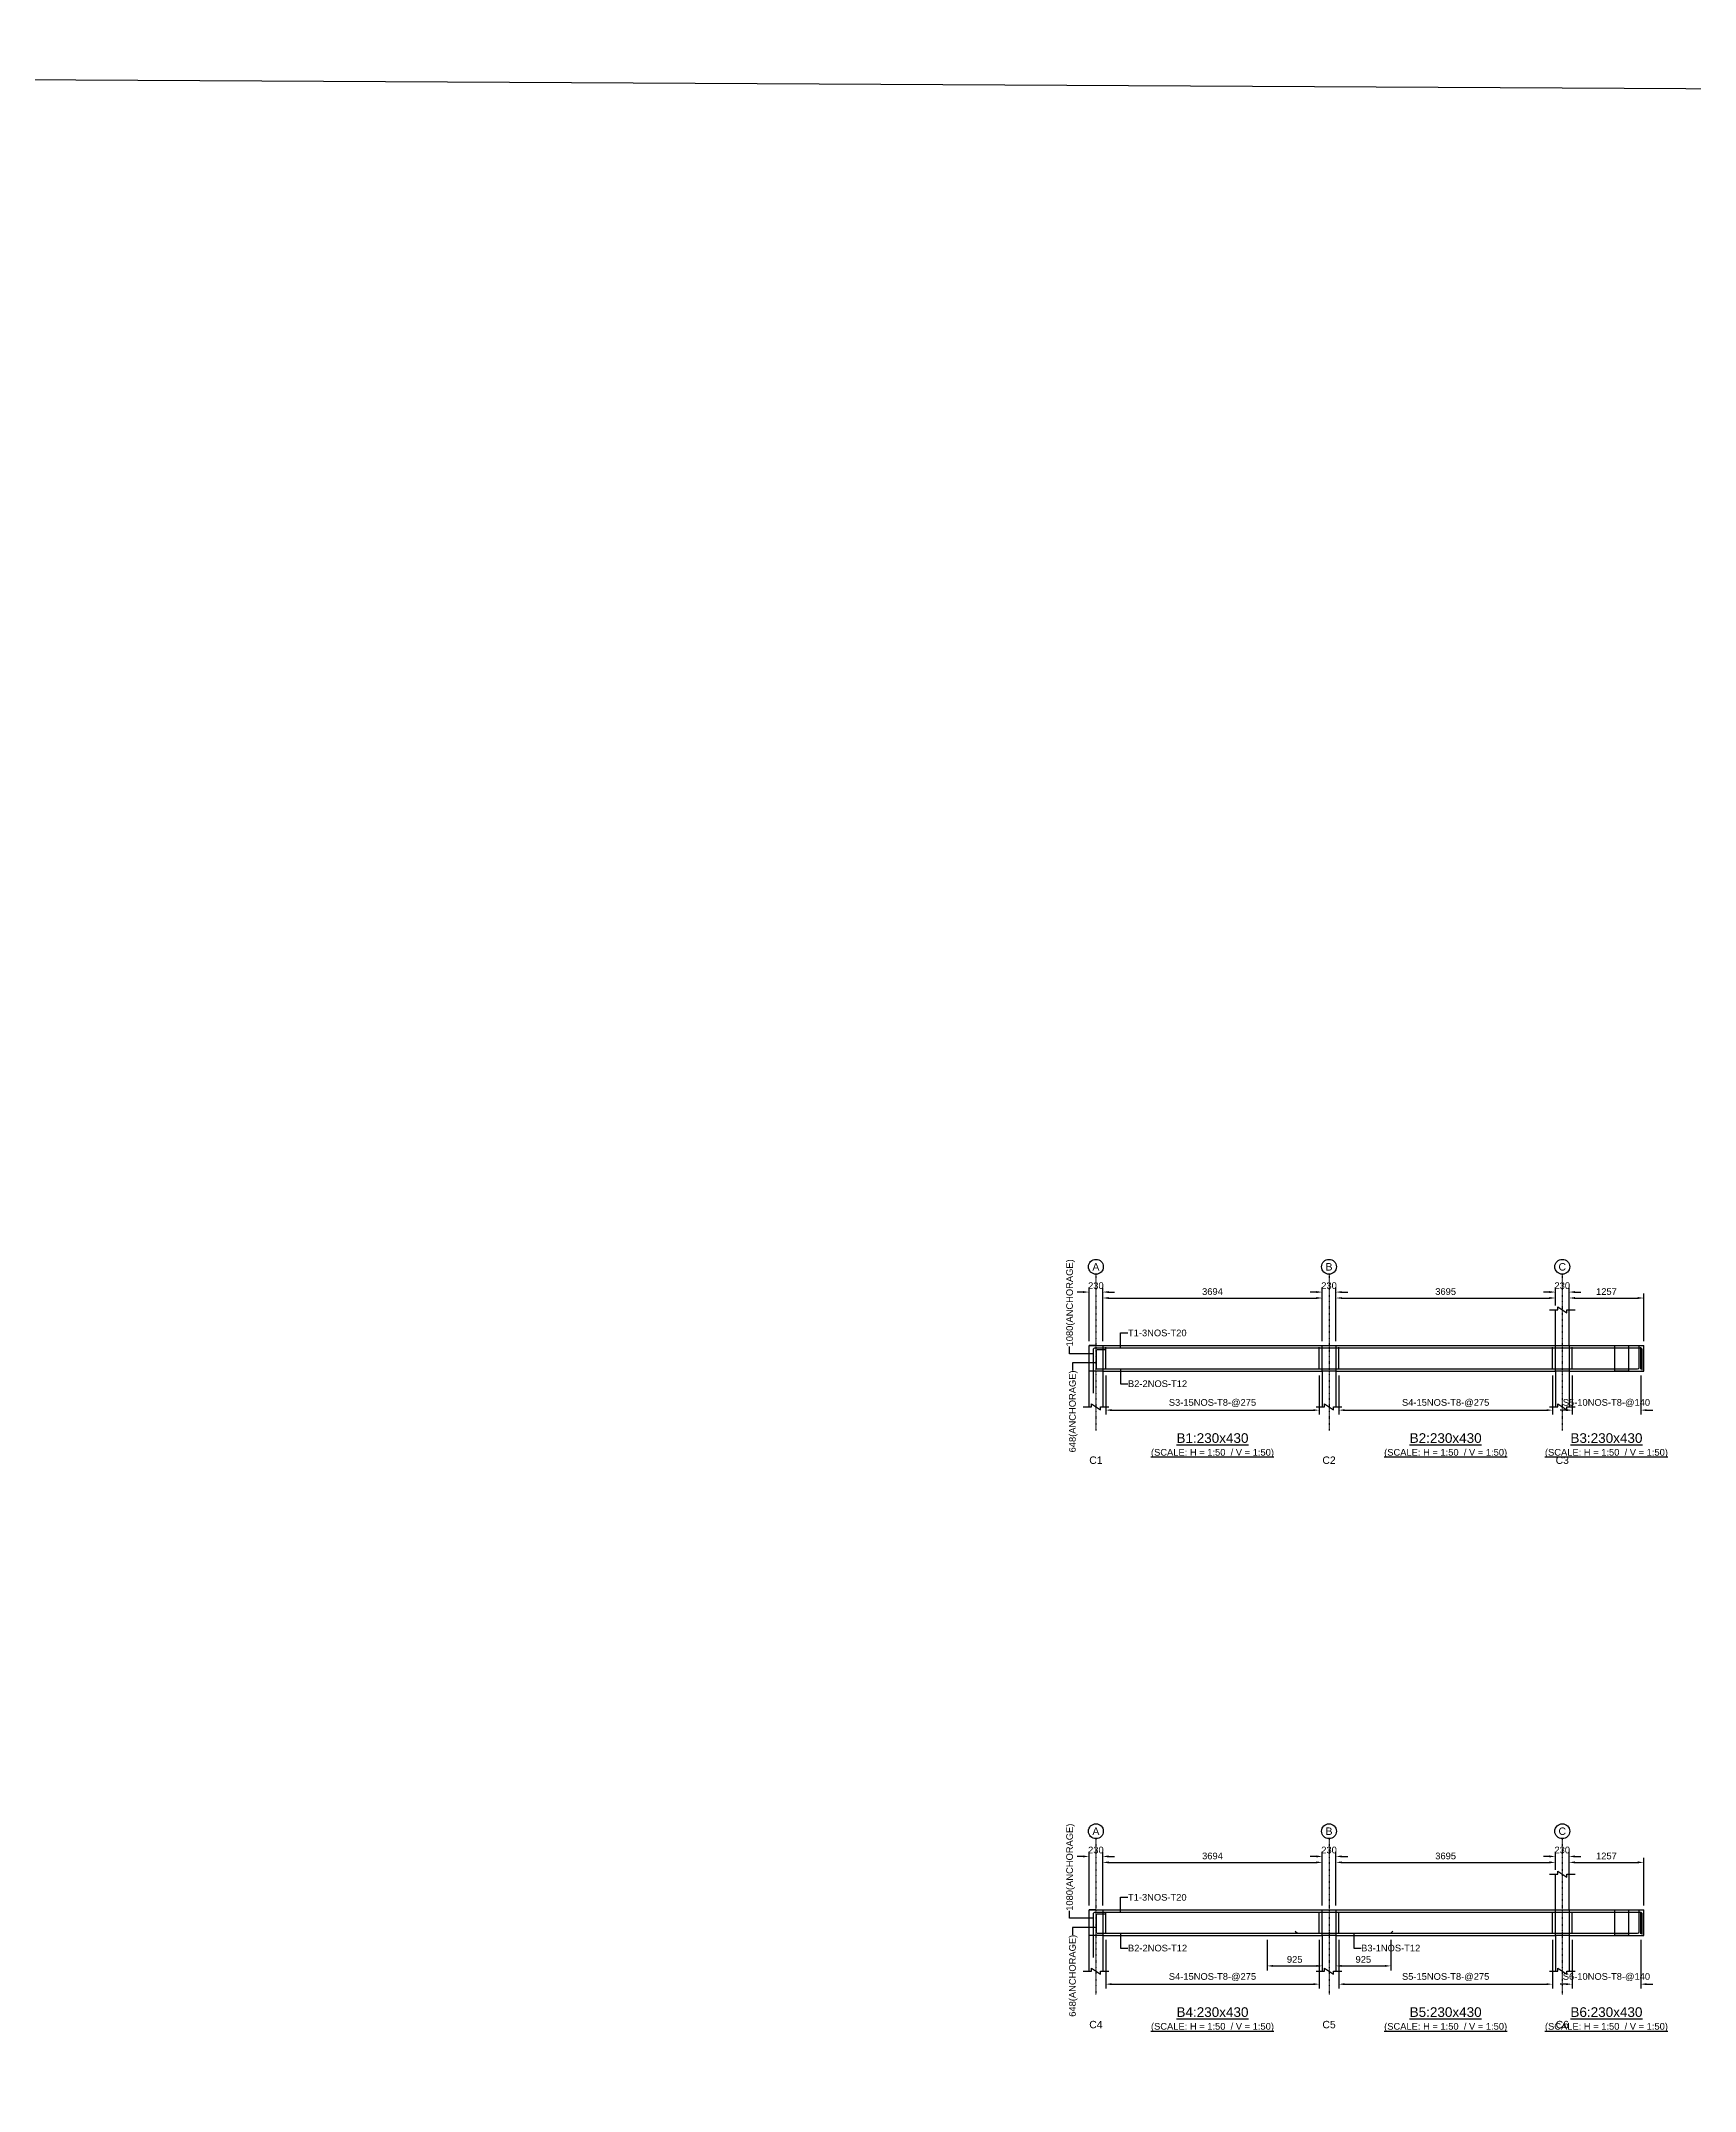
# Model space of a CAD drawing. Header units: inches. Extents: x -816171 to 9366335, y -450961 to 689132.
# Drawn here: x 2750361 to 2806035, y 323825 to 392839 of the extents above; entities that cross this region are included whole.
import ezdxf
from ezdxf.enums import TextEntityAlignment as Align

# ---------------------------------------------------------------- set-up
doc = ezdxf.new("R2010")
doc.units = ezdxf.units.IN
doc.header["$MEASUREMENT"] = 0
doc.linetypes.add('SCCenter', pattern=[1.2, 0.5, -0.3, 0.1, -0.3])
doc.linetypes.add('SCHidden', pattern=[1000, 500, -500])
for name, color, linetype in [('Concrete Line', 2, 'Continuous'), ('Cut Line', 31, 'Continuous'), ('Dimension', 31, 'Continuous'), ('Grid', 8, 'Continuous'), ('Labels', 4, 'Continuous'), ('Labels_Support', 4, 'Continuous'), ('Link', 225, 'Continuous'), ('Reinforcement', 130, 'Continuous'), ('Text', 31, 'Continuous')]:
    doc.layers.add(name, color=color, linetype=linetype)
doc.styles.add('SC-SansSerif', font='SansSerif')
doc.styles.get("Standard").update_dxf_attribs({"font": 'txt.shx'})
doc.dimstyles.new('SCBBSDimStyl', dxfattribs={"dimtxt": 225, "dimasz": 200, "dimexe": 150, "dimexo": 150, "dimgap": 100, "dimtad": 1, "dimtoh": 1, "dimdec": 0, "dimzin": 0, "dimdsep": 46, "dimtxsty": 'SC-SansSerif', "dimcen": 0.09, "dimclrd": 8, "dimclre": 8, "dimclrt": 31, "dimadec": 0, "dimazin": 0, "dimtfac": 1, "dimtdec": 0, "dimtix": 1, "dimtofl": 0, "dimtmove": 0, "dimatfit": 3, "dimfxl": 1, "dimtolj": 1, "dimtzin": 0, "dimarcsym": 0})
doc.dimstyles.get("Standard").update_dxf_attribs({"dimtxt": 0.18, "dimasz": 0.18, "dimexe": 0.18, "dimexo": 0.0625, "dimgap": 0.09, "dimtad": 0, "dimtih": 1, "dimtoh": 1, "dimdec": 4, "dimzin": 0, "dimdsep": 46, "dimtxsty": 'Standard', "dimcen": 0.09, "dimadec": 0, "dimazin": 0, "dimtfac": 1, "dimtdec": 4, "dimtofl": 0, "dimtmove": 0, "dimatfit": 3, "dimfxl": 1, "dimtolj": 1, "dimtzin": 0, "dimarcsym": 0})

# ---------------------------------------------------------------- blocks, each defined once
blk = doc.blocks.new('*D1053')
at = {"layer": 'DEFPOINTS', "color": 0, "transparency": 16777216}
for p in [(2786199, 348061), (2793387, 348061), (2793387, 346746)]:
    blk.add_point(p, dxfattribs=at)
at = {"layer": 'Dimension', "color": 8, "lineweight": -2, "transparency": 16777216}
for p, q in [((2786199, 347911), (2786199, 346596)), ((2793387, 347911), (2793387, 346596)), ((2786399, 346746), (2793187, 346746))]:
    blk.add_line(p, q, dxfattribs=at)
at = {"layer": 'Dimension', "color": 8, "transparency": 16777216}
for points in [[(2786399, 346780), (2786399, 346713), (2786199, 346746)], [(2793187, 346780), (2793187, 346713), (2793387, 346746)]]:
    blk.add_solid(points, dxfattribs=at)
at = {"layer": 'Dimension', "color": 31, "transparency": 16777216, "insert": (2789793, 346983), "char_height": 225, "attachment_point": 5, "style": 'SC-SansSerif'}
blk.add_mtext('\\A1;S3-15NOS-T8-@275', dxfattribs=at)
blk = doc.blocks.new('*D1054')
at = {"layer": 'DEFPOINTS', "color": 0, "transparency": 16777216}
for p in [(2794047, 348061), (2801237, 348061), (2801237, 346746)]:
    blk.add_point(p, dxfattribs=at)
at = {"layer": 'Dimension', "color": 8, "lineweight": -2, "transparency": 16777216}
for p, q in [((2794047, 347911), (2794047, 346596)), ((2801237, 347911), (2801237, 346596)), ((2794247, 346746), (2801037, 346746))]:
    blk.add_line(p, q, dxfattribs=at)
at = {"layer": 'Dimension', "color": 8, "transparency": 16777216}
for points in [[(2794247, 346780), (2794247, 346713), (2794047, 346746)], [(2801037, 346780), (2801037, 346713), (2801237, 346746)]]:
    blk.add_solid(points, dxfattribs=at)
at = {"layer": 'Dimension', "color": 31, "transparency": 16777216, "insert": (2797642, 346983), "char_height": 225, "attachment_point": 5, "style": 'SC-SansSerif'}
blk.add_mtext('\\A1;S4-15NOS-T8-@275', dxfattribs=at)
blk = doc.blocks.new('*D1055')
at = {"layer": 'DEFPOINTS', "color": 0, "transparency": 16777216}
for p in [(2801897, 348061), (2804211, 348061), (2804211, 346746)]:
    blk.add_point(p, dxfattribs=at)
at = {"layer": 'Dimension', "color": 8, "lineweight": -2, "transparency": 16777216}
for p, q in [((2801897, 347911), (2801897, 346596)), ((2804211, 347911), (2804211, 346596)), ((2801697, 346746), (2801497, 346746)), ((2804411, 346746), (2804611, 346746))]:
    blk.add_line(p, q, dxfattribs=at)
at = {"layer": 'Dimension', "color": 8, "transparency": 16777216}
for points in [[(2801697, 346780), (2801697, 346713), (2801897, 346746)], [(2804411, 346780), (2804411, 346713), (2804211, 346746)]]:
    blk.add_solid(points, dxfattribs=at)
at = {"layer": 'Dimension', "color": 31, "transparency": 16777216, "insert": (2803054, 346983), "char_height": 225, "attachment_point": 5, "style": 'SC-SansSerif'}
blk.add_mtext('\\A1;S5-10NOS-T8-@140', dxfattribs=at)
blk = doc.blocks.new('*D1056')
at = {"layer": 'DEFPOINTS', "color": 0, "transparency": 16777216}
for p in [(2793487, 350521), (2786099, 348921), (2793487, 348921)]:
    blk.add_point(p, dxfattribs=at)
at = {"layer": 'Dimension', "color": 8, "lineweight": -2, "transparency": 16777216}
for p, q in [((2786099, 349071), (2786099, 350671)), ((2793487, 349071), (2793487, 350671)), ((2786299, 350521), (2793287, 350521))]:
    blk.add_line(p, q, dxfattribs=at)
at = {"layer": 'Dimension', "color": 8, "transparency": 16777216}
for points in [[(2786299, 350555), (2786299, 350488), (2786099, 350521)], [(2793287, 350555), (2793287, 350488), (2793487, 350521)]]:
    blk.add_solid(points, dxfattribs=at)
at = {"layer": 'Dimension', "color": 31, "transparency": 16777216, "insert": (2789793, 350737), "char_height": 225, "attachment_point": 5, "style": 'SC-SansSerif'}
blk.add_mtext('\\A1;3694', dxfattribs=at)
blk = doc.blocks.new('*D1057')
at = {"layer": 'DEFPOINTS', "color": 0, "transparency": 16777216}
for p in [(2801337, 350521), (2801337, 350121), (2793947, 348921)]:
    blk.add_point(p, dxfattribs=at)
at = {"layer": 'Dimension', "color": 8, "lineweight": -2, "transparency": 16777216}
for p, q in [((2793947, 349071), (2793947, 350671)), ((2801337, 350271), (2801337, 350671)), ((2794147, 350521), (2801137, 350521))]:
    blk.add_line(p, q, dxfattribs=at)
at = {"layer": 'Dimension', "color": 8, "transparency": 16777216}
for points in [[(2794147, 350555), (2794147, 350488), (2793947, 350521)], [(2801137, 350555), (2801137, 350488), (2801337, 350521)]]:
    blk.add_solid(points, dxfattribs=at)
at = {"layer": 'Dimension', "color": 31, "transparency": 16777216, "insert": (2797642, 350737), "char_height": 225, "attachment_point": 5, "style": 'SC-SansSerif'}
blk.add_mtext('\\A1;3695', dxfattribs=at)
blk = doc.blocks.new('*D1058')
at = {"layer": 'DEFPOINTS', "color": 0, "transparency": 16777216}
for p in [(2801797, 350121), (2804311, 350521), (2804311, 348921)]:
    blk.add_point(p, dxfattribs=at)
at = {"layer": 'Dimension', "color": 8, "lineweight": -2, "transparency": 16777216}
for p, q in [((2801797, 350271), (2801797, 350671)), ((2804311, 349071), (2804311, 350671)), ((2801997, 350521), (2804111, 350521))]:
    blk.add_line(p, q, dxfattribs=at)
at = {"layer": 'Dimension', "color": 8, "transparency": 16777216}
for points in [[(2801997, 350555), (2801997, 350488), (2801797, 350521)], [(2804111, 350555), (2804111, 350488), (2804311, 350521)]]:
    blk.add_solid(points, dxfattribs=at)
at = {"layer": 'Dimension', "color": 31, "transparency": 16777216, "insert": (2803054, 350737), "char_height": 225, "attachment_point": 5, "style": 'SC-SansSerif'}
blk.add_mtext('\\A1;1257', dxfattribs=at)
blk = doc.blocks.new('*D1059')
at = {"layer": 'DEFPOINTS', "color": 0, "transparency": 16777216}
for p in [(2786099, 350721), (2785639, 348921), (2786099, 348921)]:
    blk.add_point(p, dxfattribs=at)
at = {"layer": 'Dimension', "color": 8, "lineweight": -2, "transparency": 16777216}
for p, q in [((2785439, 350721), (2785239, 350721)), ((2785639, 349071), (2785639, 350871)), ((2786099, 349071), (2786099, 350871)), ((2786299, 350721), (2786499, 350721))]:
    blk.add_line(p, q, dxfattribs=at)
at = {"layer": 'Dimension', "color": 8, "transparency": 16777216}
for points in [[(2785439, 350755), (2785439, 350688), (2785639, 350721)], [(2786299, 350755), (2786299, 350688), (2786099, 350721)]]:
    blk.add_solid(points, dxfattribs=at)
at = {"layer": 'Dimension', "color": 31, "transparency": 16777216, "insert": (2785869, 350937), "char_height": 225, "attachment_point": 5, "style": 'SC-SansSerif'}
blk.add_mtext('\\A1;230', dxfattribs=at)
blk = doc.blocks.new('*D1060')
at = {"layer": 'DEFPOINTS', "color": 0, "transparency": 16777216}
for p in [(2793947, 350721), (2793947, 350121), (2793487, 348921)]:
    blk.add_point(p, dxfattribs=at)
at = {"layer": 'Dimension', "color": 8, "lineweight": -2, "transparency": 16777216}
for p, q in [((2793287, 350721), (2793087, 350721)), ((2793487, 349071), (2793487, 350871)), ((2793947, 350271), (2793947, 350871)), ((2794147, 350721), (2794347, 350721))]:
    blk.add_line(p, q, dxfattribs=at)
at = {"layer": 'Dimension', "color": 8, "transparency": 16777216}
for points in [[(2793287, 350755), (2793287, 350688), (2793487, 350721)], [(2794147, 350755), (2794147, 350688), (2793947, 350721)]]:
    blk.add_solid(points, dxfattribs=at)
at = {"layer": 'Dimension', "color": 31, "transparency": 16777216, "insert": (2793717, 350937), "char_height": 225, "attachment_point": 5, "style": 'SC-SansSerif'}
blk.add_mtext('\\A1;230', dxfattribs=at)
blk = doc.blocks.new('*D1061')
at = {"layer": 'DEFPOINTS', "color": 0, "transparency": 16777216}
for p in [(2801797, 350721), (2801337, 350121), (2801797, 348921)]:
    blk.add_point(p, dxfattribs=at)
at = {"layer": 'Dimension', "color": 8, "lineweight": -2, "transparency": 16777216}
for p, q in [((2801137, 350721), (2800937, 350721)), ((2801337, 350271), (2801337, 350871)), ((2801797, 349071), (2801797, 350871)), ((2801997, 350721), (2802197, 350721))]:
    blk.add_line(p, q, dxfattribs=at)
at = {"layer": 'Dimension', "color": 8, "transparency": 16777216}
for points in [[(2801137, 350755), (2801137, 350688), (2801337, 350721)], [(2801997, 350755), (2801997, 350688), (2801797, 350721)]]:
    blk.add_solid(points, dxfattribs=at)
at = {"layer": 'Dimension', "color": 31, "transparency": 16777216, "insert": (2801567, 350937), "char_height": 225, "attachment_point": 5, "style": 'SC-SansSerif'}
blk.add_mtext('\\A1;230', dxfattribs=at)
blk = doc.blocks.new('*D1062')
at = {"layer": 'DEFPOINTS', "color": 0, "transparency": 16777216}
for p in [(2786199, 329061), (2793387, 329061), (2793387, 327421)]:
    blk.add_point(p, dxfattribs=at)
at = {"layer": 'Dimension', "color": 8, "lineweight": -2, "transparency": 16777216}
for p, q in [((2786199, 328911), (2786199, 327271)), ((2793387, 328911), (2793387, 327271)), ((2786399, 327421), (2793187, 327421))]:
    blk.add_line(p, q, dxfattribs=at)
at = {"layer": 'Dimension', "color": 8, "transparency": 16777216}
for points in [[(2786399, 327455), (2786399, 327388), (2786199, 327421)], [(2793187, 327455), (2793187, 327388), (2793387, 327421)]]:
    blk.add_solid(points, dxfattribs=at)
at = {"layer": 'Dimension', "color": 31, "transparency": 16777216, "insert": (2789793, 327658), "char_height": 225, "attachment_point": 5, "style": 'SC-SansSerif'}
blk.add_mtext('\\A1;S4-15NOS-T8-@275', dxfattribs=at)
blk = doc.blocks.new('*D1063')
at = {"layer": 'DEFPOINTS', "color": 0, "transparency": 16777216}
for p in [(2794047, 329061), (2801237, 329061), (2801237, 327421)]:
    blk.add_point(p, dxfattribs=at)
at = {"layer": 'Dimension', "color": 8, "lineweight": -2, "transparency": 16777216}
for p, q in [((2794047, 328911), (2794047, 327271)), ((2801237, 328911), (2801237, 327271)), ((2794247, 327421), (2801037, 327421))]:
    blk.add_line(p, q, dxfattribs=at)
at = {"layer": 'Dimension', "color": 8, "transparency": 16777216}
for points in [[(2794247, 327455), (2794247, 327388), (2794047, 327421)], [(2801037, 327455), (2801037, 327388), (2801237, 327421)]]:
    blk.add_solid(points, dxfattribs=at)
at = {"layer": 'Dimension', "color": 31, "transparency": 16777216, "insert": (2797642, 327658), "char_height": 225, "attachment_point": 5, "style": 'SC-SansSerif'}
blk.add_mtext('\\A1;S5-15NOS-T8-@275', dxfattribs=at)
blk = doc.blocks.new('*D1064')
at = {"layer": 'DEFPOINTS', "color": 0, "transparency": 16777216}
for p in [(2801897, 329061), (2804211, 329061), (2804211, 327421)]:
    blk.add_point(p, dxfattribs=at)
at = {"layer": 'Dimension', "color": 8, "lineweight": -2, "transparency": 16777216}
for p, q in [((2801897, 328911), (2801897, 327271)), ((2804211, 328911), (2804211, 327271)), ((2801697, 327421), (2801497, 327421)), ((2804411, 327421), (2804611, 327421))]:
    blk.add_line(p, q, dxfattribs=at)
at = {"layer": 'Dimension', "color": 8, "transparency": 16777216}
for points in [[(2801697, 327455), (2801697, 327388), (2801897, 327421)], [(2804411, 327455), (2804411, 327388), (2804211, 327421)]]:
    blk.add_solid(points, dxfattribs=at)
at = {"layer": 'Dimension', "color": 31, "transparency": 16777216, "insert": (2803054, 327658), "char_height": 225, "attachment_point": 5, "style": 'SC-SansSerif'}
blk.add_mtext('\\A1;S6-10NOS-T8-@140', dxfattribs=at)
blk = doc.blocks.new('*D1065')
at = {"layer": 'DEFPOINTS', "color": 0, "transparency": 16777216}
for p in [(2791636, 329061), (2793486, 329061), (2793486, 328036)]:
    blk.add_point(p, dxfattribs=at)
at = {"layer": 'Dimension', "color": 8, "lineweight": -2, "transparency": 16777216}
for p, q in [((2791636, 328911), (2791636, 327886)), ((2793486, 328911), (2793486, 327886)), ((2791836, 328036), (2793286, 328036))]:
    blk.add_line(p, q, dxfattribs=at)
at = {"layer": 'Dimension', "color": 8, "transparency": 16777216}
for points in [[(2791836, 328070), (2791836, 328003), (2791636, 328036)], [(2793286, 328070), (2793286, 328003), (2793486, 328036)]]:
    blk.add_solid(points, dxfattribs=at)
at = {"layer": 'Dimension', "color": 31, "transparency": 16777216, "insert": (2792561, 328252), "char_height": 225, "attachment_point": 5, "style": 'SC-SansSerif'}
blk.add_mtext('\\A1;925', dxfattribs=at)
blk = doc.blocks.new('*D1066')
at = {"layer": 'DEFPOINTS', "color": 0, "transparency": 16777216}
for p in [(2793947, 329061), (2795797, 329061), (2795797, 328036)]:
    blk.add_point(p, dxfattribs=at)
at = {"layer": 'Dimension', "color": 8, "lineweight": -2, "transparency": 16777216}
for p, q in [((2793947, 328911), (2793947, 327886)), ((2795797, 328911), (2795797, 327886)), ((2794147, 328036), (2795597, 328036))]:
    blk.add_line(p, q, dxfattribs=at)
at = {"layer": 'Dimension', "color": 8, "transparency": 16777216}
for points in [[(2794147, 328070), (2794147, 328003), (2793947, 328036)], [(2795597, 328070), (2795597, 328003), (2795797, 328036)]]:
    blk.add_solid(points, dxfattribs=at)
at = {"layer": 'Dimension', "color": 31, "transparency": 16777216, "insert": (2794872, 328252), "char_height": 225, "attachment_point": 5, "style": 'SC-SansSerif'}
blk.add_mtext('\\A1;925', dxfattribs=at)
blk = doc.blocks.new('*D1067')
at = {"layer": 'DEFPOINTS', "color": 0, "transparency": 16777216}
for p in [(2793487, 331521), (2786099, 329921), (2793487, 329921)]:
    blk.add_point(p, dxfattribs=at)
at = {"layer": 'Dimension', "color": 8, "lineweight": -2, "transparency": 16777216}
for p, q in [((2786099, 330071), (2786099, 331671)), ((2786299, 331521), (2793287, 331521)), ((2793487, 330071), (2793487, 331671))]:
    blk.add_line(p, q, dxfattribs=at)
at = {"layer": 'Dimension', "color": 8, "transparency": 16777216}
for points in [[(2786299, 331555), (2786299, 331488), (2786099, 331521)], [(2793287, 331555), (2793287, 331488), (2793487, 331521)]]:
    blk.add_solid(points, dxfattribs=at)
at = {"layer": 'Dimension', "color": 31, "transparency": 16777216, "insert": (2789793, 331737), "char_height": 225, "attachment_point": 5, "style": 'SC-SansSerif'}
blk.add_mtext('\\A1;3694', dxfattribs=at)
blk = doc.blocks.new('*D1068')
at = {"layer": 'DEFPOINTS', "color": 0, "transparency": 16777216}
for p in [(2801337, 331521), (2801337, 331121), (2793947, 329921)]:
    blk.add_point(p, dxfattribs=at)
at = {"layer": 'Dimension', "color": 8, "lineweight": -2, "transparency": 16777216}
for p, q in [((2793947, 330071), (2793947, 331671)), ((2794147, 331521), (2801137, 331521)), ((2801337, 331271), (2801337, 331671))]:
    blk.add_line(p, q, dxfattribs=at)
at = {"layer": 'Dimension', "color": 8, "transparency": 16777216}
for points in [[(2794147, 331555), (2794147, 331488), (2793947, 331521)], [(2801137, 331555), (2801137, 331488), (2801337, 331521)]]:
    blk.add_solid(points, dxfattribs=at)
at = {"layer": 'Dimension', "color": 31, "transparency": 16777216, "insert": (2797642, 331737), "char_height": 225, "attachment_point": 5, "style": 'SC-SansSerif'}
blk.add_mtext('\\A1;3695', dxfattribs=at)
blk = doc.blocks.new('*D1069')
at = {"layer": 'DEFPOINTS', "color": 0, "transparency": 16777216}
for p in [(2804311, 331521), (2801797, 331121), (2804311, 329921)]:
    blk.add_point(p, dxfattribs=at)
at = {"layer": 'Dimension', "color": 8, "lineweight": -2, "transparency": 16777216}
for p, q in [((2801797, 331271), (2801797, 331671)), ((2801997, 331521), (2804111, 331521)), ((2804311, 330071), (2804311, 331671))]:
    blk.add_line(p, q, dxfattribs=at)
at = {"layer": 'Dimension', "color": 8, "transparency": 16777216}
for points in [[(2801997, 331555), (2801997, 331488), (2801797, 331521)], [(2804111, 331555), (2804111, 331488), (2804311, 331521)]]:
    blk.add_solid(points, dxfattribs=at)
at = {"layer": 'Dimension', "color": 31, "transparency": 16777216, "insert": (2803054, 331737), "char_height": 225, "attachment_point": 5, "style": 'SC-SansSerif'}
blk.add_mtext('\\A1;1257', dxfattribs=at)
blk = doc.blocks.new('*D1070')
at = {"layer": 'DEFPOINTS', "color": 0, "transparency": 16777216}
for p in [(2786099, 331721), (2785639, 329921), (2786099, 329921)]:
    blk.add_point(p, dxfattribs=at)
at = {"layer": 'Dimension', "color": 8, "lineweight": -2, "transparency": 16777216}
for p, q in [((2785439, 331721), (2785239, 331721)), ((2785639, 330071), (2785639, 331871)), ((2786099, 330071), (2786099, 331871)), ((2786299, 331721), (2786499, 331721))]:
    blk.add_line(p, q, dxfattribs=at)
at = {"layer": 'Dimension', "color": 8, "transparency": 16777216}
for points in [[(2785439, 331755), (2785439, 331688), (2785639, 331721)], [(2786299, 331755), (2786299, 331688), (2786099, 331721)]]:
    blk.add_solid(points, dxfattribs=at)
at = {"layer": 'Dimension', "color": 31, "transparency": 16777216, "insert": (2785869, 331937), "char_height": 225, "attachment_point": 5, "style": 'SC-SansSerif'}
blk.add_mtext('\\A1;230', dxfattribs=at)
blk = doc.blocks.new('*D1071')
at = {"layer": 'DEFPOINTS', "color": 0, "transparency": 16777216}
for p in [(2793947, 331721), (2793947, 331121), (2793487, 329921)]:
    blk.add_point(p, dxfattribs=at)
at = {"layer": 'Dimension', "color": 8, "lineweight": -2, "transparency": 16777216}
for p, q in [((2793287, 331721), (2793087, 331721)), ((2793487, 330071), (2793487, 331871)), ((2793947, 331271), (2793947, 331871)), ((2794147, 331721), (2794347, 331721))]:
    blk.add_line(p, q, dxfattribs=at)
at = {"layer": 'Dimension', "color": 8, "transparency": 16777216}
for points in [[(2793287, 331755), (2793287, 331688), (2793487, 331721)], [(2794147, 331755), (2794147, 331688), (2793947, 331721)]]:
    blk.add_solid(points, dxfattribs=at)
at = {"layer": 'Dimension', "color": 31, "transparency": 16777216, "insert": (2793717, 331937), "char_height": 225, "attachment_point": 5, "style": 'SC-SansSerif'}
blk.add_mtext('\\A1;230', dxfattribs=at)
blk = doc.blocks.new('*D1072')
at = {"layer": 'DEFPOINTS', "color": 0, "transparency": 16777216}
for p in [(2801797, 331721), (2801337, 331121), (2801797, 329921)]:
    blk.add_point(p, dxfattribs=at)
at = {"layer": 'Dimension', "color": 8, "lineweight": -2, "transparency": 16777216}
for p, q in [((2801137, 331721), (2800937, 331721)), ((2801337, 331271), (2801337, 331871)), ((2801797, 330071), (2801797, 331871)), ((2801997, 331721), (2802197, 331721))]:
    blk.add_line(p, q, dxfattribs=at)
at = {"layer": 'Dimension', "color": 8, "transparency": 16777216}
for points in [[(2801137, 331755), (2801137, 331688), (2801337, 331721)], [(2801997, 331755), (2801997, 331688), (2801797, 331721)]]:
    blk.add_solid(points, dxfattribs=at)
at = {"layer": 'Dimension', "color": 31, "transparency": 16777216, "insert": (2801567, 331937), "char_height": 225, "attachment_point": 5, "style": 'SC-SansSerif'}
blk.add_mtext('\\A1;230', dxfattribs=at)

msp = doc.modelspace()

# ---------------------------------------------------------------- linework, layer by layer
msp.add_lwpolyline([(2507663.83403, 392838.94799), (2914115.59183, 390657.34345), (2914115.59183, 139178.61934), (2507663.83403, 141360.22388)], close=True)
at = {"layer": 'Concrete Line'}
for p, q in [((2801337.35401, 348921.25141), (2801337.35401, 350121.25141)), ((2801797.35401, 348921.25141), (2801797.35401, 350121.25141)), ((2785639.35401, 346861.25141), (2785639.35401, 348921.25141)), ((2785869.35401, 348921.25141), (2785639.35401, 348921.25141)), ((2804311.35401, 348061.25141), (2804311.35401, 348921.25141)), ((2786099.35401, 348061.25141), (2786099.35401, 346861.25141)), ((2793487.35401, 348061.25141), (2793487.35401, 346861.25141)), ((2793947.35401, 348061.25141), (2793947.35401, 346861.25141)), ((2801337.35401, 348061.25141), (2801337.35401, 346861.25141)), ((2801797.35401, 348061.25141), (2801797.35401, 346861.25141)), ((2801337.35401, 329921.25141), (2801337.35401, 331121.25141)), ((2801797.35401, 329921.25141), (2801797.35401, 331121.25141)), ((2785639.35401, 327861.25141), (2785639.35401, 329921.25141)), ((2785869.35401, 329921.25141), (2785639.35401, 329921.25141)), ((2804311.35401, 329061.25141), (2804311.35401, 329921.25141)), ((2786099.35401, 329061.25141), (2786099.35401, 327861.25141)), ((2793487.35401, 329061.25141), (2793487.35401, 327861.25141)), ((2793947.35401, 329061.25141), (2793947.35401, 327861.25141)), ((2801337.35401, 329061.25141), (2801337.35401, 327861.25141)), ((2801797.35401, 329061.25141), (2801797.35401, 327861.25141))]:
    msp.add_line(p, q, dxfattribs=at)
for points in [[(2785639.35401, 348921.25141), (2786099.35401, 348921.25141), (2786099.35401, 348921.25141), (2786099.35401, 348061.25141), (2786099.35401, 348061.25141), (2785639.35401, 348061.25141), (2785639.35401, 348061.25141), (2785639.35401, 348921.25141)], [(2793487.35401, 348921.25141), (2793947.35401, 348921.25141), (2793947.35401, 348921.25141), (2793947.35401, 348061.25141), (2793947.35401, 348061.25141), (2793487.35401, 348061.25141), (2793487.35401, 348061.25141), (2793487.35401, 348921.25141)], [(2801337.35401, 348921.25141), (2801797.35401, 348921.25141), (2801797.35401, 348921.25141), (2801797.35401, 348061.25141), (2801797.35401, 348061.25141), (2801337.35401, 348061.25141), (2801337.35401, 348061.25141), (2801337.35401, 348921.25141)], [(2803337.35401, 348921.25141), (2803797.35401, 348921.25141), (2803797.35401, 348921.25141), (2803797.35401, 348061.25141), (2803797.35401, 348061.25141), (2803337.35401, 348061.25141), (2803337.35401, 348061.25141), (2803337.35401, 348921.25141)], [(2785639.35401, 329921.25141), (2786099.35401, 329921.25141), (2786099.35401, 329921.25141), (2786099.35401, 329061.25141), (2786099.35401, 329061.25141), (2785639.35401, 329061.25141), (2785639.35401, 329061.25141), (2785639.35401, 329921.25141)], [(2793487.35401, 329921.25141), (2793947.35401, 329921.25141), (2793947.35401, 329921.25141), (2793947.35401, 329061.25141), (2793947.35401, 329061.25141), (2793487.35401, 329061.25141), (2793487.35401, 329061.25141), (2793487.35401, 329921.25141)], [(2801337.35401, 329921.25141), (2801797.35401, 329921.25141), (2801797.35401, 329921.25141), (2801797.35401, 329061.25141), (2801797.35401, 329061.25141), (2801337.35401, 329061.25141), (2801337.35401, 329061.25141), (2801337.35401, 329921.25141)], [(2803337.35401, 329921.25141), (2803797.35401, 329921.25141), (2803797.35401, 329921.25141), (2803797.35401, 329061.25141), (2803797.35401, 329061.25141), (2803337.35401, 329061.25141), (2803337.35401, 329061.25141), (2803337.35401, 329921.25141)]]:
    msp.add_lwpolyline(points, close=True, dxfattribs=at)
for points in [[(2785869.35401, 348921.25141), (2793717.35401, 348921.25141)], [(2793717.35401, 348921.25141), (2801337.35401, 348921.25141)], [(2801797.35401, 348921.25141), (2804311.35401, 348921.25141)], [(2786099.35401, 348061.25141), (2793487.35401, 348061.25141)], [(2793947.35401, 348061.25141), (2801337.35401, 348061.25141)], [(2801797.35401, 348061.25141), (2804311.35401, 348061.25141)], [(2785869.35401, 329921.25141), (2793717.35401, 329921.25141)], [(2793717.35401, 329921.25141), (2801337.35401, 329921.25141)], [(2801797.35401, 329921.25141), (2804311.35401, 329921.25141)], [(2786099.35401, 329061.25141), (2793487.35401, 329061.25141)], [(2793947.35401, 329061.25141), (2801337.35401, 329061.25141)], [(2801797.35401, 329061.25141), (2804311.35401, 329061.25141)]]:
    msp.add_lwpolyline(points, dxfattribs=at)
at = {"layer": 'Concrete Line', "linetype": 'SCHidden'}
for points in [[(2785639.35401, 329921.25141), (2786099.35401, 329921.25141), (2786099.35401, 329921.25141), (2786099.35401, 329061.25141), (2786099.35401, 329061.25141), (2785639.35401, 329061.25141), (2785639.35401, 329061.25141), (2785639.35401, 329921.25141)], [(2793487.35401, 329921.25141), (2793947.35401, 329921.25141), (2793947.35401, 329921.25141), (2793947.35401, 329061.25141), (2793947.35401, 329061.25141), (2793487.35401, 329061.25141), (2793487.35401, 329061.25141), (2793487.35401, 329921.25141)], [(2801337.35401, 329921.25141), (2801797.35401, 329921.25141), (2801797.35401, 329921.25141), (2801797.35401, 329061.25141), (2801797.35401, 329061.25141), (2801337.35401, 329061.25141), (2801337.35401, 329061.25141), (2801337.35401, 329921.25141)], [(2803337.35401, 329921.25141), (2803797.35401, 329921.25141), (2803797.35401, 329921.25141), (2803797.35401, 329061.25141), (2803797.35401, 329061.25141), (2803337.35401, 329061.25141), (2803337.35401, 329061.25141), (2803337.35401, 329921.25141)]]:
    msp.add_lwpolyline(points, close=True, dxfattribs=at)
at = {"layer": 'Cut Line'}
for points in [[(2801137.35401, 350121.25141), (2801417.35401, 350121.25141), (2801417.35401, 350221.25141), (2801717.35401, 350021.25141), (2801717.35401, 350121.25141), (2801997.35401, 350121.25141)], [(2785439.35401, 346861.25141), (2785719.35401, 346861.25141), (2785719.35401, 346961.25141), (2786019.35401, 346761.25141), (2786019.35401, 346861.25141), (2786299.35401, 346861.25141)], [(2793287.35401, 346861.25141), (2793567.35401, 346861.25141), (2793567.35401, 346961.25141), (2793867.35401, 346761.25141), (2793867.35401, 346861.25141), (2794147.35401, 346861.25141)], [(2801137.35401, 346861.25141), (2801417.35401, 346861.25141), (2801417.35401, 346961.25141), (2801717.35401, 346761.25141), (2801717.35401, 346861.25141), (2801997.35401, 346861.25141)], [(2801137.35401, 331121.25141), (2801417.35401, 331121.25141), (2801417.35401, 331221.25141), (2801717.35401, 331021.25141), (2801717.35401, 331121.25141), (2801997.35401, 331121.25141)], [(2785439.35401, 327861.25141), (2785719.35401, 327861.25141), (2785719.35401, 327961.25141), (2786019.35401, 327761.25141), (2786019.35401, 327861.25141), (2786299.35401, 327861.25141)], [(2793287.35401, 327861.25141), (2793567.35401, 327861.25141), (2793567.35401, 327961.25141), (2793867.35401, 327761.25141), (2793867.35401, 327861.25141), (2794147.35401, 327861.25141)], [(2801137.35401, 327861.25141), (2801417.35401, 327861.25141), (2801417.35401, 327961.25141), (2801717.35401, 327761.25141), (2801717.35401, 327861.25141), (2801997.35401, 327861.25141)]]:
    msp.add_lwpolyline(points, dxfattribs=at)
at = {"layer": 'Grid', "linetype": 'SCCenter'}
for p, q in [((2785869.35401, 351321.25141), (2785869.35401, 346061.25141)), ((2793717.35401, 351321.25141), (2793717.35401, 346061.25141)), ((2801567.35401, 351321.25141), (2801567.35401, 346061.25141)), ((2785869.35401, 332321.25141), (2785869.35401, 327061.25141)), ((2793717.35401, 332321.25141), (2793717.35401, 327061.25141)), ((2801567.35401, 332321.25141), (2801567.35401, 327061.25141))]:
    msp.add_line(p, q, dxfattribs=at)
at = {"layer": 'Grid'}
for centre in [(2785869.35401, 351571.25141), (2793717.35401, 351571.25141), (2801567.35401, 351571.25141), (2785869.35401, 332571.25141), (2793717.35401, 332571.25141), (2801567.35401, 332571.25141)]:
    msp.add_circle(centre, 250, dxfattribs=at)
at = {"layer": 'Link'}
for p, q in [((2786199.35401, 348121.25141), (2786199.35401, 348861.25141)), ((2793387.35401, 348121.25141), (2793387.35401, 348861.25141)), ((2794047.35401, 348121.25141), (2794047.35401, 348861.25141)), ((2801237.35401, 348121.25141), (2801237.35401, 348861.25141)), ((2801897.35401, 348121.25141), (2801897.35401, 348861.25141)), ((2804211.35401, 348121.25141), (2804211.35401, 348861.25141)), ((2786199.35401, 329121.25141), (2786199.35401, 329861.25141)), ((2793387.35401, 329121.25141), (2793387.35401, 329861.25141)), ((2794047.35401, 329121.25141), (2794047.35401, 329861.25141)), ((2801237.35401, 329121.25141), (2801237.35401, 329861.25141)), ((2801897.35401, 329121.25141), (2801897.35401, 329861.25141)), ((2804211.35401, 329121.25141), (2804211.35401, 329861.25141))]:
    msp.add_line(p, q, dxfattribs=at)
at = {"layer": 'Reinforcement'}
for points in [[(2785783.35401, 347317.25141), (2785783.35401, 348791.25141, -0.4142135624), (2785833.35401, 348841.25141), (2804201.35401, 348841.25141, -0.4142135624), (2804251.35401, 348791.25141), (2804251.35401, 348091.25141)], [(2786179.35401, 348777.25141), (2785929.35401, 348777.25141, 0.4142135624), (2785879.35401, 348727.25141), (2785879.35401, 348183.25141, 0.4142135624), (2785929.35401, 348133.25141), (2804104.86342, 348133.25141, 0.4142134778), (2804154.86342, 348183.25141), (2804154.86342, 348891.25141)], [(2786179.35401, 329777.25141), (2785929.35401, 329777.25141, 0.4142135624), (2785879.35401, 329727.25141), (2785879.35401, 329183.25141, 0.4142135624), (2785929.35401, 329133.25141), (2804104.86342, 329133.25141, 0.4142134778), (2804154.86342, 329183.25141), (2804154.86342, 329891.25141)], [(2785783.35401, 328317.25141), (2785783.35401, 329791.25141, -0.4142135624), (2785833.35401, 329841.25141), (2804201.35401, 329841.25141, -0.4142135624), (2804251.35401, 329791.25141), (2804251.35401, 329091.25141)]]:
    msp.add_lwpolyline(points, format="xyb", dxfattribs=at)
msp.add_lwpolyline([(2792580.64333, 329203.96208), (2792651.35401, 329133.25141), (2795797.35401, 329133.25141), (2795868.06468, 329203.96208)], dxfattribs=at)

# ---------------------------------------------------------------- texts
at = {"layer": 'Grid', "style": 'SC-SansSerif'}
for s, p in [('A', (2785869.35401, 351571.25141)), ('B', (2793717.35401, 351571.25141)), ('C', (2801567.35401, 351571.25141)), ('A', (2785869.35401, 332571.25141)), ('B', (2793717.35401, 332571.25141)), ('C', (2801567.35401, 332571.25141))]:
    msp.add_text(s, height=250, dxfattribs=at).set_placement(p, align=Align.MIDDLE)
at = {"layer": 'Labels', "style": 'SC-SansSerif'}
for s, p in [('%%uB1:230x430', (2789793.35401, 345546.25141)), ('%%uB2:230x430', (2797642.35401, 345546.25141)), ('%%uB3:230x430', (2803054.35401, 345546.25141)), ('%%uB4:230x430', (2789793.35401, 326221.25141)), ('%%uB5:230x430', (2797642.35401, 326221.25141)), ('%%uB6:230x430', (2803054.35401, 326221.25141))]:
    msp.add_text(s, height=325, dxfattribs=at).set_placement(p, align=Align.BOTTOM_CENTER)
at = {"layer": 'Labels_Support', "style": 'SC-SansSerif'}
for s, p in [('C1', (2785869.35401, 344861.25141)), ('C2', (2793717.35401, 344861.25141)), ('C3', (2801567.35401, 344861.25141)), ('C4', (2785869.35401, 325861.25141)), ('C5', (2793717.35401, 325861.25141)), ('C6', (2801567.35401, 325861.25141))]:
    msp.add_text(s, height=250, dxfattribs=at).set_placement(p, align=Align.BOTTOM_CENTER)
at = {"layer": 'Text', "style": 'SC-SansSerif'}
for p in [(2784983.35401, 348891.25141), (2784983.35401, 329891.25141)]:
    msp.add_text('1080(ANCHORAGE)', height=225, rotation=90, dxfattribs=at).set_placement(p, align=Align.MIDDLE_LEFT)
for s, p in [('T1-3NOS-T20', (2786949.35401, 349346.25141)), ('B2-2NOS-T12', (2786949.35401, 347636.25141)), ('T1-3NOS-T20', (2786949.35401, 330346.25141)), ('B2-2NOS-T12', (2786949.35401, 328636.25141)), ('B3-1NOS-T12', (2794797.35401, 328636.25141))]:
    msp.add_text(s, height=225, dxfattribs=at).set_placement(p, align=Align.MIDDLE_LEFT)
for p in [(2785079.35401, 348083.25141), (2785079.35401, 329083.25141)]:
    msp.add_text('648(ANCHORAGE)', height=225, rotation=90, dxfattribs=at).set_placement(p, align=Align.MIDDLE_RIGHT)
for p in [(2789793.35401, 345146.25141), (2797642.35401, 345146.25141), (2803054.35401, 345146.25141), (2789793.35401, 325821.25141), (2797642.35401, 325821.25141), (2803054.35401, 325821.25141)]:
    msp.add_text('%%u(SCALE: H = 1:50  / V = 1:50)', height=225, dxfattribs=at).set_placement(p, align=Align.BOTTOM_CENTER)

# ---------------------------------------------------------------- dimensions: what is measured, and where the dimension line sits
at = {"layer": 'Dimension'}
for base, p1, p2, text, picture, middle in [((2786099.35401, 350721.25141), (2785639.35401, 348921.25141), (2786099.35401, 348921.25141), '230', '*D1059', (2785869.35401, 350937.30079)), ((2793487.35401, 350521.25141), (2786099.35401, 348921.25141), (2793487.35401, 348921.25141), '3694', '*D1056', (2789793.35401, 350737.30079)), ((2793947.35401, 350721.25141), (2793487.35401, 348921.25141), (2793947.35401, 350121.25141), '230', '*D1060', (2793717.35401, 350937.30079)), ((2801337.35401, 350521.25141), (2793947.35401, 348921.25141), (2801337.35401, 350121.25141), '3695', '*D1057', (2797642.35401, 350737.30079)), ((2801797.35401, 350721.25141), (2801337.35401, 350121.25141), (2801797.35401, 348921.25141), '230', '*D1061', (2801567.35401, 350937.30079)), ((2804311.35401, 350521.25141), (2801797.35401, 350121.25141), (2804311.35401, 348921.25141), '1257', '*D1058', (2803054.35401, 350737.14647)), ((2793387.35401, 346746.25141), (2786199.35401, 348061.25141), (2793387.35401, 348061.25141), 'S3-15NOS-T8-@275', '*D1053', (2789793.35401, 346982.9798)), ((2801237.35401, 346746.25141), (2794047.35401, 348061.25141), (2801237.35401, 348061.25141), 'S4-15NOS-T8-@275', '*D1054', (2797642.35401, 346982.9798)), ((2804211.35401, 346746.25141), (2801897.35401, 348061.25141), (2804211.35401, 348061.25141), 'S5-10NOS-T8-@140', '*D1055', (2803054.35401, 346982.9798)), ((2786099.35401, 331721.25141), (2785639.35401, 329921.25141), (2786099.35401, 329921.25141), '230', '*D1070', (2785869.35401, 331937.30079)), ((2793947.35401, 331721.25141), (2793487.35401, 329921.25141), (2793947.35401, 331121.25141), '230', '*D1071', (2793717.35401, 331937.30079)), ((2801797.35401, 331721.25141), (2801337.35401, 331121.25141), (2801797.35401, 329921.25141), '230', '*D1072', (2801567.35401, 331937.30079)), ((2793487.35401, 331521.25141), (2786099.35401, 329921.25141), (2793487.35401, 329921.25141), '3694', '*D1067', (2789793.35401, 331737.30079)), ((2801337.35401, 331521.25141), (2793947.35401, 329921.25141), (2801337.35401, 331121.25141), '3695', '*D1068', (2797642.35401, 331737.30079)), ((2804311.35401, 331521.25141), (2801797.35401, 331121.25141), (2804311.35401, 329921.25141), '1257', '*D1069', (2803054.35401, 331737.14647)), ((2793387.35401, 327421.25141), (2786199.35401, 329061.25141), (2793387.35401, 329061.25141), 'S4-15NOS-T8-@275', '*D1062', (2789793.35401, 327657.9798)), ((2793486.35871, 328036.25141), (2791636.35871, 329061.25141), (2793486.35871, 329061.25141), '925', '*D1065', (2792561.35871, 328252.14647)), ((2795797.35401, 328036.25141), (2793947.35401, 329061.25141), (2795797.35401, 329061.25141), '925', '*D1066', (2794872.35401, 328252.14647)), ((2801237.35401, 327421.25141), (2794047.35401, 329061.25141), (2801237.35401, 329061.25141), 'S5-15NOS-T8-@275', '*D1063', (2797642.35401, 327657.9798)), ((2804211.35401, 327421.25141), (2801897.35401, 329061.25141), (2804211.35401, 329061.25141), 'S6-10NOS-T8-@140', '*D1064', (2803054.35401, 327657.9798))]:
    dim = msp.add_linear_dim(base=base, p1=p1, p2=p2, text=text, dimstyle='SCBBSDimStyl', dxfattribs=at)
    dim.commit()
    dim.dimension.update_dxf_attribs({"geometry": picture, "text_midpoint": middle})

# ---------------------------------------------------------------- leaders
at = {"layer": 'Dimension', "color": 8}
for points in [[(2786699.35401, 348841.25141), (2786699.35401, 349346.25141), (2786949.35401, 349346.25141)], [(2785783.35401, 348641.25141), (2784983.35401, 348641.25141), (2784983.35401, 348891.25141)], [(2785879.35401, 348333.25141), (2785079.35401, 348333.25141), (2785079.35401, 348083.25141)], [(2786699.35401, 348133.25141), (2786699.35401, 347636.25141), (2786949.35401, 347636.25141)], [(2785783.35401, 329641.25141), (2784983.35401, 329641.25141), (2784983.35401, 329891.25141)], [(2786699.35401, 329841.25141), (2786699.35401, 330346.25141), (2786949.35401, 330346.25141)], [(2785879.35401, 329333.25141), (2785079.35401, 329333.25141), (2785079.35401, 329083.25141)], [(2786699.35401, 329133.25141), (2786699.35401, 328636.25141), (2786949.35401, 328636.25141)], [(2794547.35401, 329133.25141), (2794547.35401, 328636.25141), (2794797.35401, 328636.25141)]]:
    msp.add_leader(points, dimstyle='Standard', dxfattribs=at)

doc.saveas('drawing.dxf')
